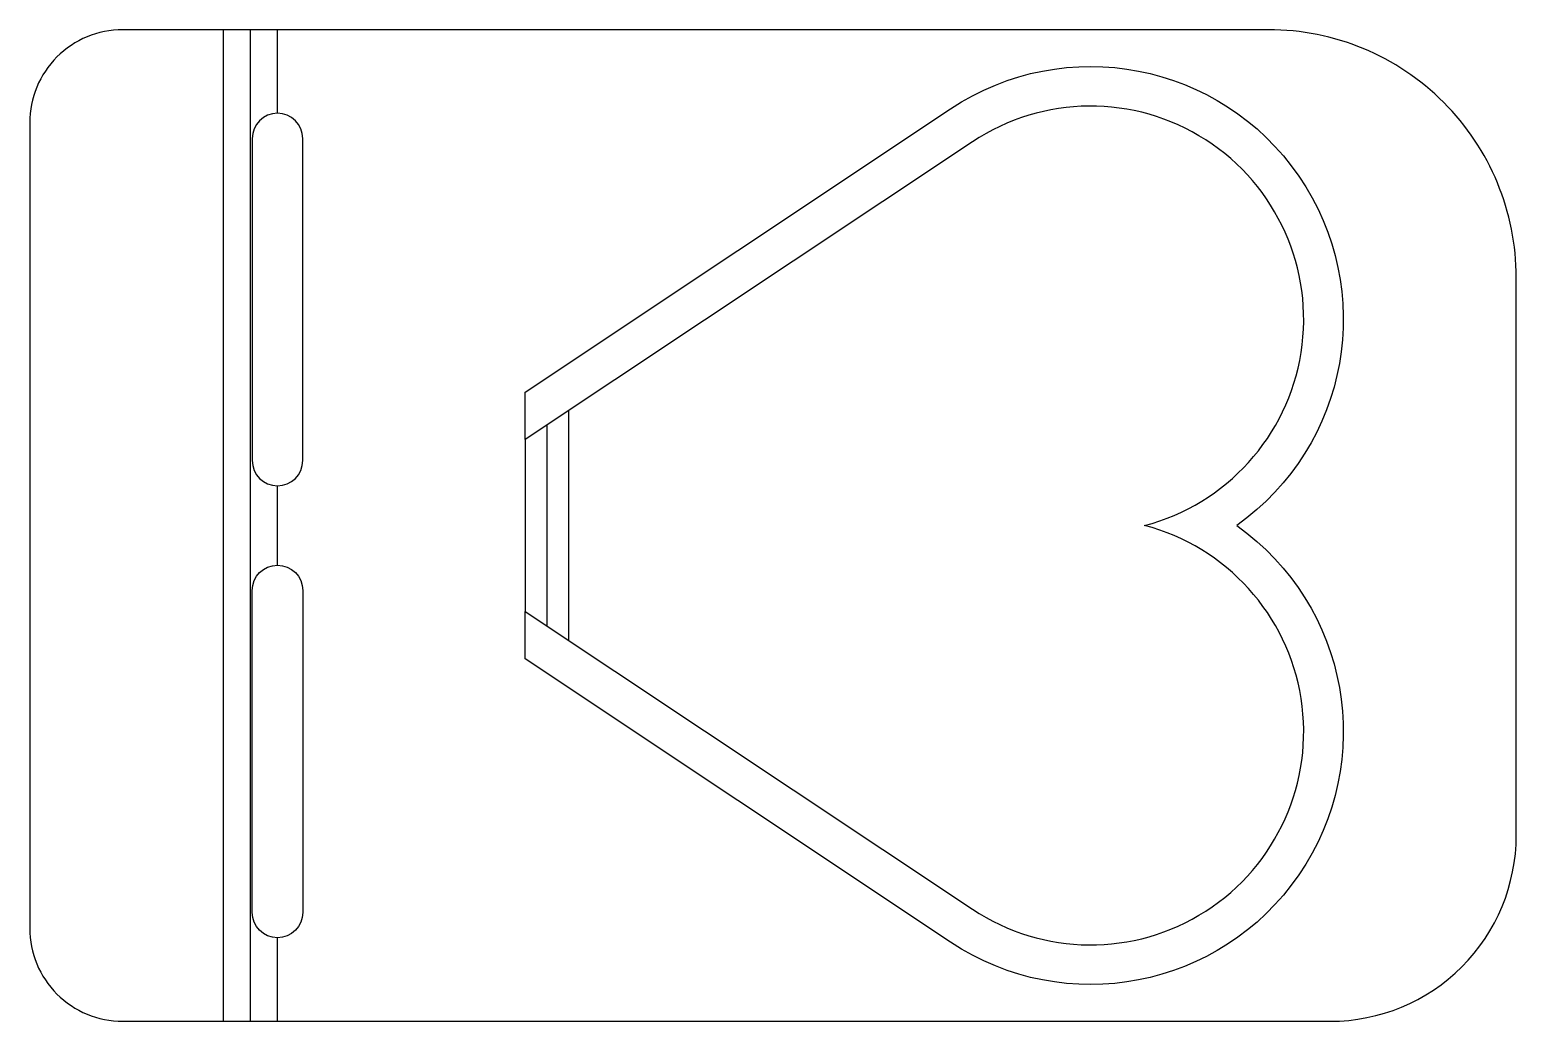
# Model space of a CAD drawing. Header units: millimetres. Extents: x -8 to 112, y 0 to 80.
import ezdxf

# ---------------------------------------------------------------- set-up
doc = ezdxf.new("R2010")
doc.units = ezdxf.units.MM

msp = doc.modelspace()

# ---------------------------------------------------------------- linework, layer by layer
at = {"layer": 'BEND'}
for p, q in [((10.32, 0), (10.32, 80)), ((34.25, 48.09), (34.25, 31.91))]:
    msp.add_line(p, q, dxfattribs=at)
at = {"layer": 'BEND_EXTENT'}
for p, q in [((8.14, 0), (8.14, 80)), ((12.5, 73.26), (12.5, 80)), ((35.99, 49.25), (35.99, 30.75)), ((32.5, 46.93), (32.5, 33.07)), ((12.5, 36.8), (12.5, 43.2)), ((12.5, 0), (12.5, 6.74))]:
    msp.add_line(p, q, dxfattribs=at)
at = {"layer": 'INTERIOR_PROFILES'}
for points in [[(32.5, 50.76), (66.84, 73.62, -0.985519), (89.93, 40, -0.985519), (66.84, 6.38), (32.5, 29.24), (32.5, 33.07), (68.61, 9.04, 1.180811), (82.5, 40, 1.180811), (68.61, 70.96), (32.5, 46.93)], [(10.46, 45.24, 1), (14.54, 45.24), (14.54, 71.22, 1), (10.46, 71.22)], [(14.54, 34.76), (14.54, 8.78, -1), (10.46, 8.78), (10.46, 34.76, -1)]]:
    msp.add_lwpolyline(points, format="xyb", close=True, dxfattribs=at)
at = {"layer": 'OUTER_PROFILES'}
msp.add_lwpolyline([(92.5, 80), (0, 80, 0.414214), (-7.5, 72.5), (-7.5, 7.5, 0.414214), (0, 0), (97.5, 0, 0.414214), (112.5, 15), (112.5, 60, 0.414214)], format="xyb", close=True, dxfattribs=at)

doc.saveas('drawing.dxf')
